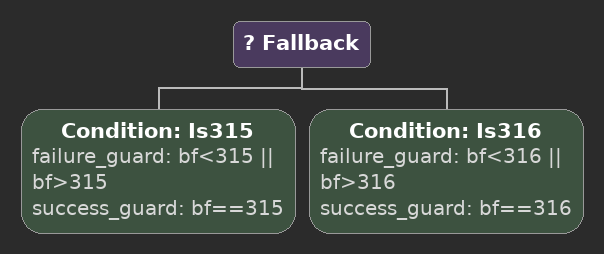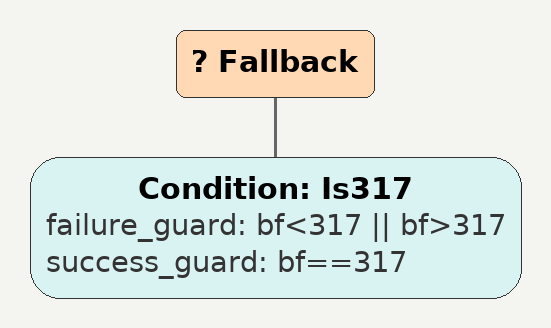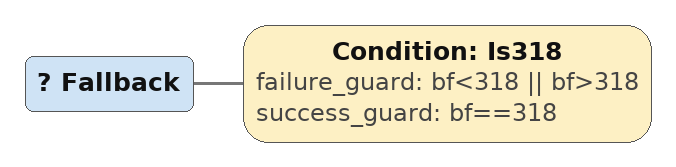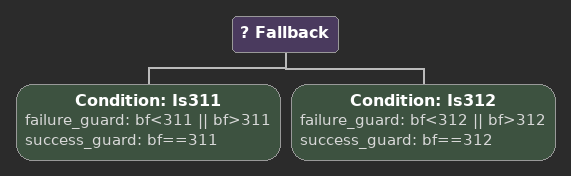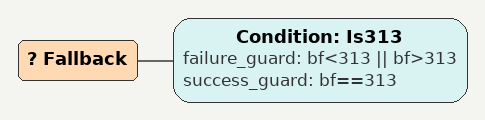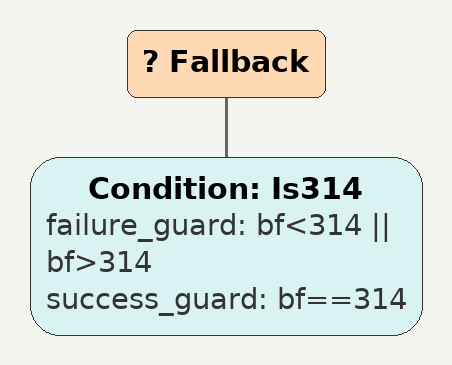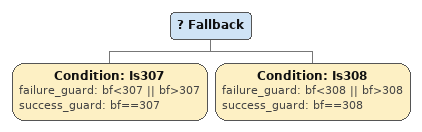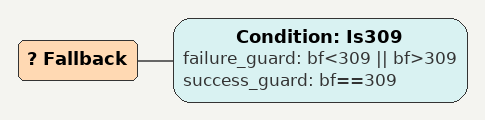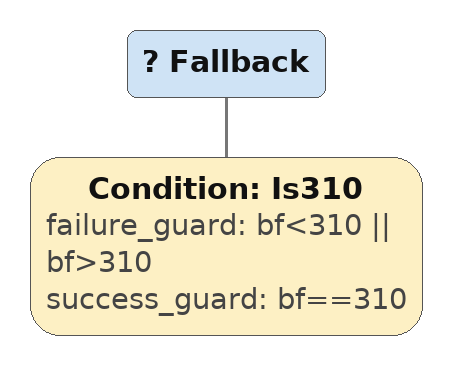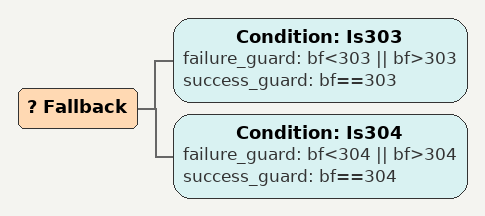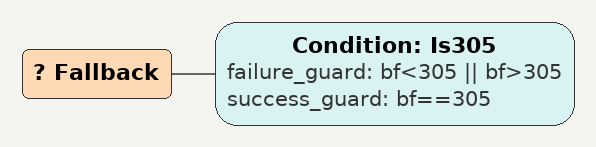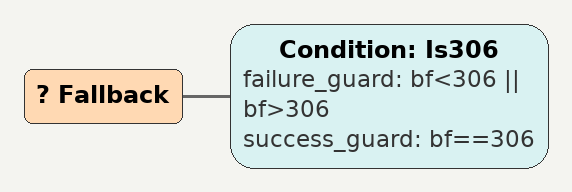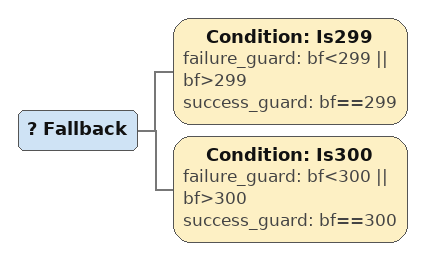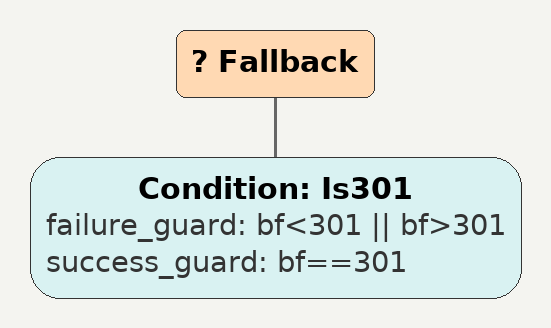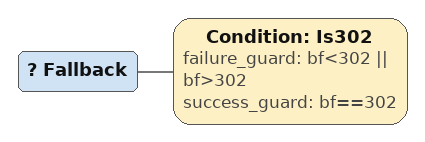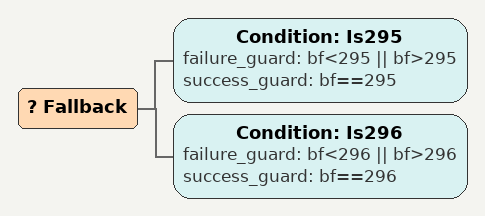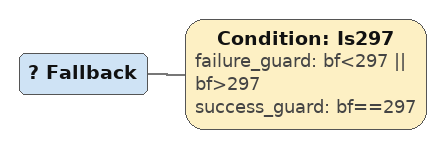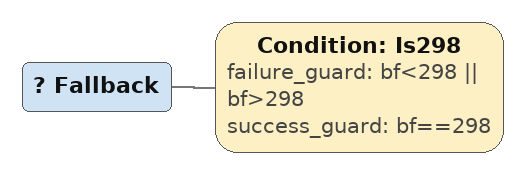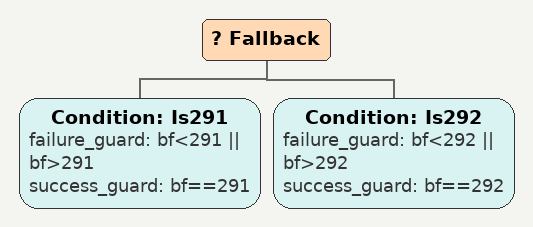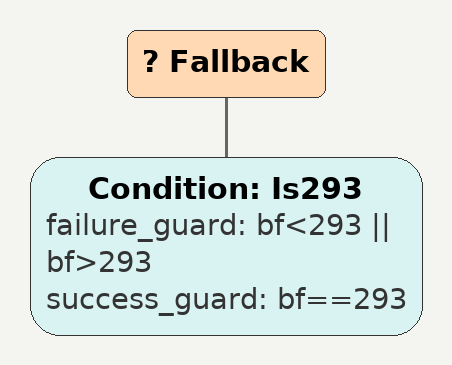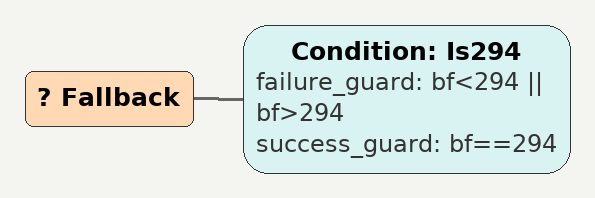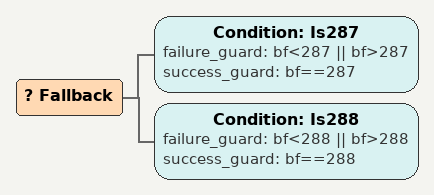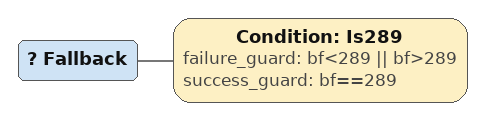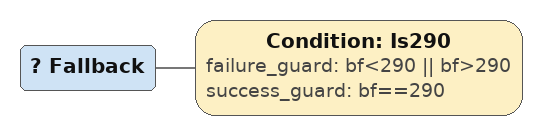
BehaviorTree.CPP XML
<Fallback>
    <Condition ID="Is315" failure_guard="bf&lt;315 || bf>315" success_guard="bf==315"/>
    <Condition ID="Is316" failure_guard="bf&lt;316 || bf>316" success_guard="bf==316"/>
        sequence314
        sequence
        children {
        } end_children
    } end_composite
</Fallback>

<Fallback>
    <Condition ID="Is317" failure_guard="bf&lt;317 || bf>317" success_guard="bf==317"/>
        sequence314
        sequence
        children {
        } end_children
    } end_composite
</Fallback>

<Fallback>
    <Condition ID="Is318" failure_guard="bf&lt;318 || bf>318" success_guard="bf==318"/>
        sequence314
        sequence
        children {
        } end_children
    } end_composite
</Fallback>

<Fallback>
    <Condition ID="Is311" failure_guard="bf&lt;311 || bf>311" success_guard="bf==311"/>
    <Condition ID="Is312" failure_guard="bf&lt;312 || bf>312" success_guard="bf==312"/>
        sequence310
        sequence
        children {
        } end_children
    } end_composite
</Fallback>

<Fallback>
    <Condition ID="Is313" failure_guard="bf&lt;313 || bf>313" success_guard="bf==313"/>
        sequence310
        sequence
        children {
        } end_children
    } end_composite
</Fallback>

<Fallback>
    <Condition ID="Is314" failure_guard="bf&lt;314 || bf>314" success_guard="bf==314"/>
        sequence310
        sequence
        children {
        } end_children
    } end_composite
</Fallback>

<Fallback>
    <Condition ID="Is307" failure_guard="bf&lt;307 || bf>307" success_guard="bf==307"/>
    <Condition ID="Is308" failure_guard="bf&lt;308 || bf>308" success_guard="bf==308"/>
        sequence306
        sequence
        children {
        } end_children
    } end_composite
</Fallback>

<Fallback>
    <Condition ID="Is309" failure_guard="bf&lt;309 || bf>309" success_guard="bf==309"/>
        sequence306
        sequence
        children {
        } end_children
    } end_composite
</Fallback>

<Fallback>
    <Condition ID="Is310" failure_guard="bf&lt;310 || bf>310" success_guard="bf==310"/>
        sequence306
        sequence
        children {
        } end_children
    } end_composite
</Fallback>

<Fallback>
    <Condition ID="Is303" failure_guard="bf&lt;303 || bf>303" success_guard="bf==303"/>
    <Condition ID="Is304" failure_guard="bf&lt;304 || bf>304" success_guard="bf==304"/>
        sequence302
        sequence
        children {
        } end_children
    } end_composite
</Fallback>

<Fallback>
    <Condition ID="Is305" failure_guard="bf&lt;305 || bf>305" success_guard="bf==305"/>
        sequence302
        sequence
        children {
        } end_children
    } end_composite
</Fallback>

<Fallback>
    <Condition ID="Is306" failure_guard="bf&lt;306 || bf>306" success_guard="bf==306"/>
        sequence302
        sequence
        children {
        } end_children
    } end_composite
</Fallback>

<Fallback>
    <Condition ID="Is299" failure_guard="bf&lt;299 || bf>299" success_guard="bf==299"/>
    <Condition ID="Is300" failure_guard="bf&lt;300 || bf>300" success_guard="bf==300"/>
        sequence298
        sequence
        children {
        } end_children
    } end_composite
</Fallback>

<Fallback>
    <Condition ID="Is301" failure_guard="bf&lt;301 || bf>301" success_guard="bf==301"/>
        sequence298
        sequence
        children {
        } end_children
    } end_composite
</Fallback>

<Fallback>
    <Condition ID="Is302" failure_guard="bf&lt;302 || bf>302" success_guard="bf==302"/>
        sequence298
        sequence
        children {
        } end_children
    } end_composite
</Fallback>

<Fallback>
    <Condition ID="Is295" failure_guard="bf&lt;295 || bf>295" success_guard="bf==295"/>
    <Condition ID="Is296" failure_guard="bf&lt;296 || bf>296" success_guard="bf==296"/>
        sequence294
        sequence
        children {
        } end_children
    } end_composite
</Fallback>

<Fallback>
    <Condition ID="Is297" failure_guard="bf&lt;297 || bf>297" success_guard="bf==297"/>
        sequence294
        sequence
        children {
        } end_children
    } end_composite
</Fallback>

<Fallback>
    <Condition ID="Is298" failure_guard="bf&lt;298 || bf>298" success_guard="bf==298"/>
        sequence294
        sequence
        children {
        } end_children
    } end_composite
</Fallback>

<Fallback>
    <Condition ID="Is291" failure_guard="bf&lt;291 || bf>291" success_guard="bf==291"/>
    <Condition ID="Is292" failure_guard="bf&lt;292 || bf>292" success_guard="bf==292"/>
        sequence290
        sequence
        children {
        } end_children
    } end_composite
</Fallback>

<Fallback>
    <Condition ID="Is293" failure_guard="bf&lt;293 || bf>293" success_guard="bf==293"/>
        sequence290
        sequence
        children {
        } end_children
    } end_composite
</Fallback>

<Fallback>
    <Condition ID="Is294" failure_guard="bf&lt;294 || bf>294" success_guard="bf==294"/>
        sequence290
        sequence
        children {
        } end_children
    } end_composite
</Fallback>

<Fallback>
    <Condition ID="Is287" failure_guard="bf&lt;287 || bf>287" success_guard="bf==287"/>
    <Condition ID="Is288" failure_guard="bf&lt;288 || bf>288" success_guard="bf==288"/>
        sequence286
        sequence
        children {
        } end_children
    } end_composite
</Fallback>

<Fallback>
    <Condition ID="Is289" failure_guard="bf&lt;289 || bf>289" success_guard="bf==289"/>
        sequence286
        sequence
        children {
        } end_children
    } end_composite
</Fallback>

<Fallback>
    <Condition ID="Is290" failure_guard="bf&lt;290 || bf>290" success_guard="bf==290"/>
        sequence286
        sequence
        children {
        } end_children
    } end_composite
</Fallback>
